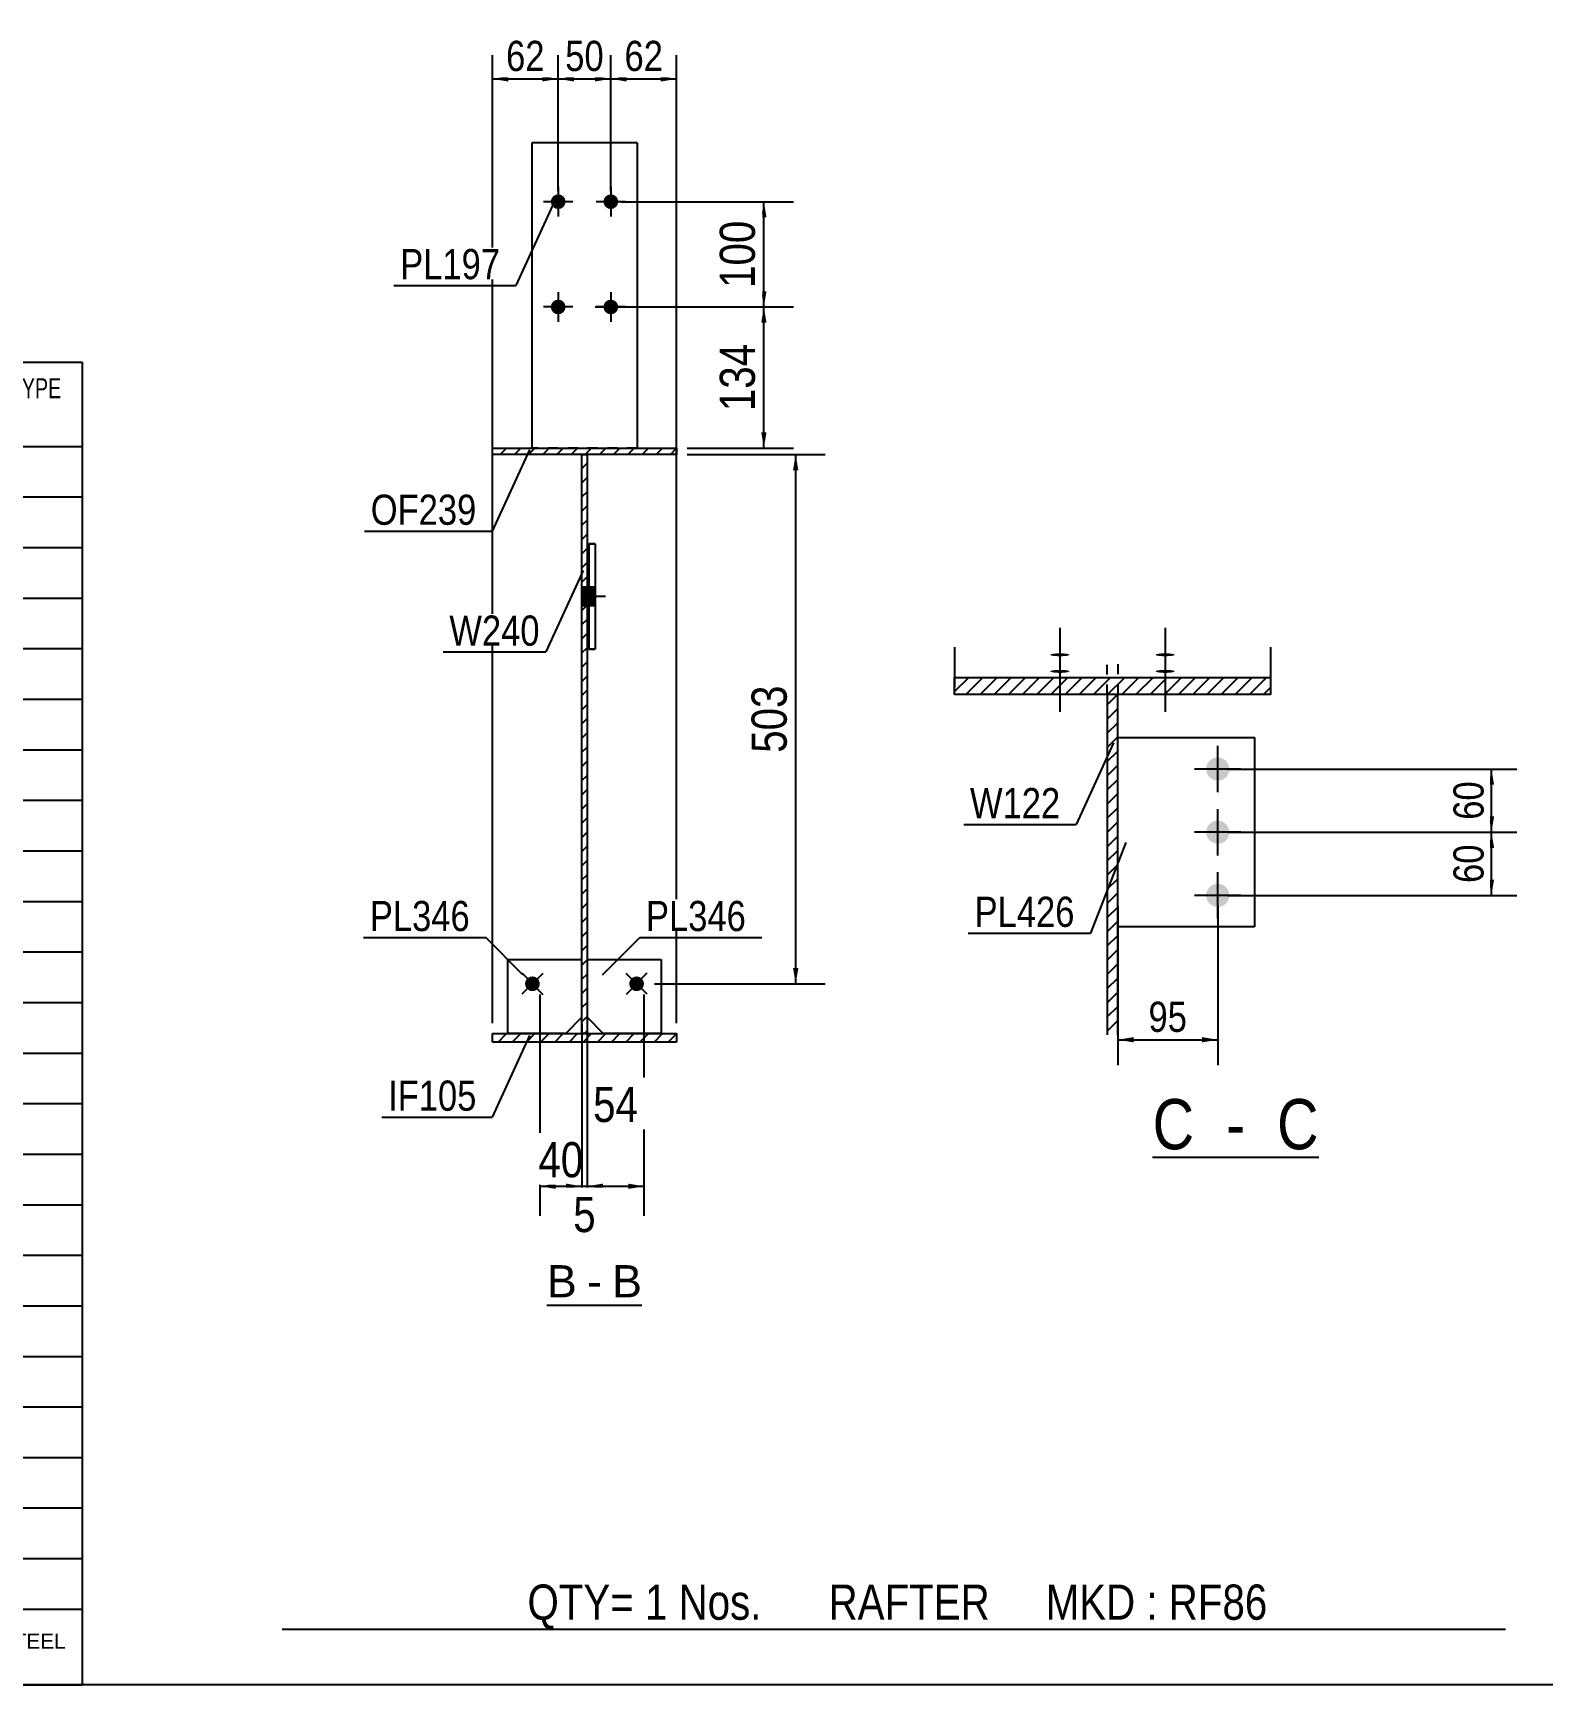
# Model space of a CAD drawing. Header units: millimetres. Extents: x -20 to 383, y -199 to 78.
# Drawn here: x 133.2 to 276.6, y -199.3 to -42.5 of the extents above; entities that cross this region are included whole.
import ezdxf

# ---------------------------------------------------------------- set-up
doc = ezdxf.new("R2010")
doc.units = ezdxf.units.MM
doc.linetypes.add('DXK_LINE_DOT1', pattern=[1.8814, 0.9407, -0.9407])
doc.styles.add('Arial', font='ARIAL.TTF', dxfattribs={"height": 0.2})
doc.styles.add('Arial Narrow', font='ARIALN.TTF', dxfattribs={"height": 0.2})

# ---------------------------------------------------------------- blocks, each defined once
blk = doc.blocks.new('Unknown-623588473-1210')
at = {"color": 5, "linetype": 'Continuous'}
blk.add_line((-17.03, -199.31), (382.97, -199.31), dxfattribs=at)
blk = doc.blocks.new('Unknown-623588473-12 - 6670')
at = {"color": 7, "linetype": 'Continuous'}
blk.add_line((239.54, -149.23), (255.32, -149.23), dxfattribs=at)
at = {"color": 0, "linetype": 'Continuous'}
for points in [[(243.49, -148.48), (243.49, -143.48), (239.54, -143.48), (239.54, -148.48)], [(249.86, -148.48), (249.86, -143.48), (244.99, -143.48), (244.99, -148.48)], [(255.32, -148.48), (255.32, -143.48), (251.36, -143.48), (251.36, -148.48)]]:
    blk.add_wipeout(points, dxfattribs=at)
at = {"color": 6, "linetype": 'Continuous', "style": 'Arial Narrow'}
for s, height, p in [('C', 4.77, (239.54, -148.48)), ('C', 4.77, (251.36, -148.48)), (' - ', 4.772, (244.99, -148.48))]:
    blk.add_text(s, height=height, dxfattribs=at).set_placement(p)
blk = doc.blocks.new('Unknown-623588473-15 - 1229')
at = {"color": 7, "linetype": 'Continuous'}
blk.add_line((181.99, -163.29), (191.02, -163.29), dxfattribs=at)
at = {"color": 0, "linetype": 'Continuous'}
for points in [[(184.84, -162.54), (184.84, -159.34), (181.99, -159.34), (181.99, -162.54)], [(187.22, -162.54), (187.22, -159.34), (185.8, -159.34), (185.8, -162.54)], [(191.02, -162.54), (191.02, -159.34), (188.18, -159.34), (188.18, -162.54)]]:
    blk.add_wipeout(points, dxfattribs=at)
at = {"color": 96, "linetype": 'Continuous', "style": 'Arial'}
for s, p in [('B', (181.99, -162.54)), ('B', (188.18, -162.54)), ('-', (185.8, -162.54))]:
    blk.add_text(s, height=3.06, dxfattribs=at).set_placement(p)
blk = doc.blocks.new('Part-623588473-6726 - 6670')
at = {"color": 2, "linetype": 'Continuous'}
for p, q in [((236.23, -109.37), (249.23, -109.37)), ((249.23, -109.37), (249.23, -127.37)), ((249.23, -127.37), (236.23, -127.37))]:
    blk.add_line(p, q, dxfattribs=at)
at = {"color": 7, "linetype": 'DXK_LINE_DOT1'}
blk.add_line((236.23, -127.37), (236.23, -109.37), dxfattribs=at)
blk = doc.blocks.new('Part-623588473-6702 - 6670')
at = {"linetype": 'Continuous'}
h = blk.add_hatch(dxfattribs=at)
h.set_pattern_fill('', scale=0.3, style=0, pattern_type=0)
h.set_pattern_definition([(45, (220.72665, -103.6653), (-0.67352, 0.67352), [])])
h.paths.add_polyline_path([(250.73, -103.67), (220.73, -103.67), (220.73, -105.29), (250.73, -105.29)])
at = {"color": 2, "linetype": 'Continuous'}
for p, q in [((220.73, -100.79), (220.73, -103.67)), ((250.73, -100.79), (250.73, -103.67)), ((220.73, -103.67), (250.73, -103.67)), ((220.73, -105.29), (220.73, -103.67)), ((250.73, -103.67), (250.73, -105.29)), ((250.73, -105.29), (220.73, -105.29))]:
    blk.add_line(p, q, dxfattribs=at)
at = {"color": 7, "linetype": 'DXK_LINE_DOT1'}
for p, q in [((220.73, -103.67), (220.73, -105.29)), ((250.73, -103.67), (250.73, -105.29))]:
    blk.add_line(p, q, dxfattribs=at)
blk = doc.blocks.new('Part-623588473-6684 - 6670')
at = {"linetype": 'Continuous'}
h = blk.add_hatch(dxfattribs=at)
h.set_pattern_fill('', scale=0.3, style=0, pattern_type=0)
h.set_pattern_definition([(45, (236.22665, -137.6088), (-0.67352, 0.67352), [])])
h.paths.add_polyline_path([(235.23, -137.61), (236.23, -137.61), (236.23, -105.29), (235.23, -105.29)])
at = {"color": 7, "linetype": 'DXK_LINE_DOT1'}
for p, q in [((235.23, -105.29), (235.23, -102.41)), ((236.23, -102.41), (236.23, -105.29))]:
    blk.add_line(p, q, dxfattribs=at)
at = {"color": 2, "linetype": 'Continuous'}
for p, q in [((236.23, -105.29), (235.23, -105.29)), ((235.23, -105.29), (235.23, -137.61)), ((236.23, -137.61), (236.23, -105.29))]:
    blk.add_line(p, q, dxfattribs=at)
blk = doc.blocks.new('Bolt-623588473-6792 - 6670')
at = {"linetype": 'Continuous'}
for points in [[(245.73, -113.47, -1), (245.73, -111.27, -1)], [(245.73, -119.47, -1), (245.73, -117.27, -1)], [(245.73, -125.47, -1), (245.73, -123.27, -1)]]:
    blk.add_hatch(color=3, dxfattribs=at).paths.add_polyline_path(points)
at = {"color": 3, "linetype": 'Continuous'}
for p, q in [((245.73, -114.57), (245.73, -110.17)), ((247.93, -112.37), (243.53, -112.37)), ((245.73, -120.57), (245.73, -116.17)), ((247.93, -118.37), (243.53, -118.37)), ((245.73, -126.57), (245.73, -122.17)), ((247.93, -124.37), (243.53, -124.37))]:
    blk.add_line(p, q, dxfattribs=at)
blk = doc.blocks.new('Bolt-623588473-6768 - 6670')
at = {"linetype": 'Continuous'}
for points in [[(230.73, -101.67), (230.54, -101.66), (230.36, -101.65), (230.2, -101.64), (230.06, -101.62), (229.95, -101.6), (229.87, -101.57), (229.83, -101.54), (229.83, -101.51), (229.87, -101.48), (229.95, -101.45), (230.06, -101.43), (230.2, -101.41), (230.36, -101.4), (230.54, -101.39), (230.73, -101.38), (230.91, -101.39), (231.09, -101.4), (231.26, -101.41), (231.4, -101.43), (231.51, -101.45), (231.58, -101.48), (231.62, -101.51), (231.62, -101.54), (231.58, -101.57), (231.51, -101.6), (231.4, -101.62), (231.26, -101.64), (231.09, -101.65), (230.91, -101.66)], [(240.73, -101.67), (240.54, -101.66), (240.36, -101.65), (240.2, -101.64), (240.06, -101.62), (239.95, -101.6), (239.87, -101.57), (239.83, -101.54), (239.83, -101.51), (239.87, -101.48), (239.95, -101.45), (240.06, -101.43), (240.2, -101.41), (240.36, -101.4), (240.54, -101.39), (240.73, -101.38), (240.91, -101.39), (241.09, -101.4), (241.26, -101.41), (241.4, -101.43), (241.51, -101.45), (241.58, -101.48), (241.62, -101.51), (241.62, -101.54), (241.58, -101.57), (241.51, -101.6), (241.4, -101.62), (241.26, -101.64), (241.09, -101.65), (240.91, -101.66)], [(230.73, -103.24), (230.54, -103.24), (230.36, -103.23), (230.2, -103.21), (230.06, -103.19), (229.95, -103.17), (229.87, -103.14), (229.83, -103.11), (229.83, -103.08), (229.87, -103.05), (229.95, -103.03), (230.06, -103), (230.2, -102.98), (230.36, -102.97), (230.54, -102.96), (230.73, -102.96), (230.91, -102.96), (231.09, -102.97), (231.26, -102.98), (231.4, -103), (231.51, -103.03), (231.58, -103.05), (231.62, -103.08), (231.62, -103.11), (231.58, -103.14), (231.51, -103.17), (231.4, -103.19), (231.26, -103.21), (231.09, -103.23), (230.91, -103.24)], [(240.73, -103.24), (240.54, -103.24), (240.36, -103.23), (240.2, -103.21), (240.06, -103.19), (239.95, -103.17), (239.87, -103.14), (239.83, -103.11), (239.83, -103.08), (239.87, -103.05), (239.95, -103.03), (240.06, -103), (240.2, -102.98), (240.36, -102.97), (240.54, -102.96), (240.73, -102.96), (240.91, -102.96), (241.09, -102.97), (241.26, -102.98), (241.4, -103), (241.51, -103.03), (241.58, -103.05), (241.62, -103.08), (241.62, -103.11), (241.58, -103.14), (241.51, -103.17), (241.4, -103.19), (241.26, -103.21), (241.09, -103.23), (240.91, -103.24)]]:
    blk.add_hatch(color=3, dxfattribs=at).paths.add_polyline_path(points)
at = {"color": 3, "linetype": 'Continuous'}
for p, q in [((230.73, -98.96), (230.73, -105.38)), ((240.73, -98.96), (240.73, -105.38)), ((230.73, -100.53), (230.73, -106.95)), ((240.73, -100.53), (240.73, -106.95))]:
    blk.add_line(p, q, dxfattribs=at)
blk = doc.blocks.new('Part-623588473-1267 - 1229')
at = {"linetype": 'Continuous'}
h = blk.add_hatch(dxfattribs=at)
h.set_pattern_fill('', scale=0.3, style=0, pattern_type=0)
h.set_pattern_definition([(45, (185.3197, -82.496), (-0.67352, 0.67352), [])])
h.paths.add_polyline_path([(185.82, -82.5), (185.32, -82.5), (185.32, -137.5), (185.82, -137.5)])
at = {"color": 2, "linetype": 'Continuous'}
for p, q in [((185.32, -82.5), (185.82, -82.5)), ((185.32, -137.5), (185.32, -82.5)), ((185.82, -82.5), (185.82, -137.5)), ((185.82, -137.5), (185.32, -137.5))]:
    blk.add_line(p, q, dxfattribs=at)
blk = doc.blocks.new('Part-623588473-1415 - 1229')
at = {"linetype": 'Continuous'}
h = blk.add_hatch(dxfattribs=at)
h.set_pattern_fill('', scale=0.3, style=0, pattern_type=0)
h.set_pattern_definition([(45, (176.8197, -81.896), (-0.67352, 0.67352), [])])
h.paths.add_polyline_path([(194.32, -81.9), (176.82, -81.9), (176.82, -82.5), (194.32, -82.5)])
at = {"color": 2, "linetype": 'Continuous'}
for p, q in [((176.82, -81.9), (194.32, -81.9)), ((176.82, -82.5), (176.82, -81.9)), ((194.32, -82.5), (176.82, -82.5)), ((194.32, -81.9), (194.32, -82.5))]:
    blk.add_line(p, q, dxfattribs=at)
blk = doc.blocks.new('Bolt-623588473-1272 - 1229')
at = {"linetype": 'Continuous'}
for points in [[(185.82, -96.89), (185.82, -95.09), (185.32, -95.09), (185.32, -96.89)], [(186.57, -96.89), (186.57, -95.09), (185.97, -95.09), (185.97, -96.89)]]:
    blk.add_hatch(color=3, dxfattribs=at).paths.add_polyline_path(points)
at = {"color": 3, "linetype": 'Continuous'}
for p, q in [((185.82, -95.09), (185.32, -95.09)), ((186.57, -95.09), (185.97, -95.09)), ((187.57, -95.99), (185.32, -95.99)), ((185.82, -96.89), (185.32, -96.89)), ((186.57, -96.89), (185.97, -96.89))]:
    blk.add_line(p, q, dxfattribs=at)
blk = doc.blocks.new('Part-623588473-1390 - 1229')
at = {"linetype": 'Continuous'}
h = blk.add_hatch(dxfattribs=at)
h.set_pattern_fill('', scale=0.3, style=0, pattern_type=0)
h.set_pattern_definition([(45, (176.8197, -137.496), (-0.67352, 0.67352), [])])
h.paths.add_polyline_path([(194.32, -137.5), (176.82, -137.5), (176.82, -138.3), (194.32, -138.3)])
at = {"color": 2, "linetype": 'Continuous'}
for p, q in [((176.82, -137.5), (176.82, -137.5)), ((176.82, -137.5), (194.32, -137.5)), ((176.82, -138.3), (176.82, -137.5)), ((194.32, -137.5), (194.32, -137.5)), ((194.32, -137.5), (194.32, -138.3)), ((176.82, -138.3), (176.82, -138.3)), ((194.32, -138.3), (176.82, -138.3)), ((194.32, -138.3), (194.32, -138.3))]:
    blk.add_line(p, q, dxfattribs=at)
blk = doc.blocks.new('Bolt-623588473-7421 - 1229')
at = {"linetype": 'Continuous'}
blk.add_hatch(color=3, dxfattribs=at).paths.add_polyline_path([(191.02, -133.25, -1), (190.02, -132.28, -1)])
at = {"color": 3, "linetype": 'Continuous'}
for p, q in [((191.52, -133.74), (189.52, -131.79)), ((191.5, -131.76), (189.54, -133.77))]:
    blk.add_line(p, q, dxfattribs=at)
blk = doc.blocks.new('Part-623588473-1358 - 1229')
at = {"color": 2, "linetype": 'Continuous'}
for p, q in [((186.57, -90.99), (185.97, -90.99)), ((185.97, -90.99), (185.97, -100.99)), ((186.57, -90.99), (186.57, -100.99)), ((185.97, -100.99), (186.57, -100.99))]:
    blk.add_line(p, q, dxfattribs=at)
at = {"color": 7, "linetype": 'DXK_LINE_DOT1'}
for p, q in [((185.97, -90.99), (186.57, -90.99)), ((186.57, -100.99), (185.97, -100.99))]:
    blk.add_line(p, q, dxfattribs=at)
blk = doc.blocks.new('Part-623588473-7410 - 1229')
at = {"color": 2, "linetype": 'Continuous'}
for p, q in [((190.57, -52.9), (180.57, -52.9)), ((180.57, -52.9), (180.57, -81.9)), ((190.57, -52.9), (190.57, -81.9))]:
    blk.add_line(p, q, dxfattribs=at)
at = {"color": 7, "linetype": 'DXK_LINE_DOT1'}
blk.add_line((190.57, -81.9), (180.57, -81.9), dxfattribs=at)
blk = doc.blocks.new('Part-623588473-7411 - 1229')
at = {"color": 2, "linetype": 'Continuous'}
for p, q in [((178.29, -137.47), (178.29, -130.47)), ((178.29, -130.47), (185.29, -130.47)), ((185.29, -130.47), (185.29, -135.97)), ((185.29, -135.97), (183.79, -137.47)), ((183.79, -137.47), (178.29, -137.47))]:
    blk.add_line(p, q, dxfattribs=at)
at = {"color": 7, "linetype": 'DXK_LINE_DOT1'}
for p, q in [((178.29, -130.47), (185.29, -130.47)), ((183.79, -137.47), (178.29, -137.47))]:
    blk.add_line(p, q, dxfattribs=at)
blk = doc.blocks.new('Part-623588473-7414 - 1229')
at = {"color": 2, "linetype": 'Continuous'}
for p, q in [((185.85, -135.97), (185.85, -130.47)), ((185.85, -130.47), (192.85, -130.47)), ((192.85, -130.47), (192.85, -137.47)), ((187.35, -137.47), (185.85, -135.97)), ((192.85, -137.47), (187.35, -137.47))]:
    blk.add_line(p, q, dxfattribs=at)
at = {"color": 7, "linetype": 'DXK_LINE_DOT1'}
for p, q in [((185.85, -130.47), (192.85, -130.47)), ((187.35, -137.47), (192.85, -137.47))]:
    blk.add_line(p, q, dxfattribs=at)
blk = doc.blocks.new('Bolt-623588473-7417 - 1229')
at = {"linetype": 'Continuous'}
for points in [[(183.77, -58.5, -1), (182.37, -58.5, -1)], [(188.77, -58.5, -1), (187.37, -58.5, -1)], [(183.77, -68.5, -1), (182.37, -68.5, -1)], [(188.77, -68.5, -1), (187.37, -68.5, -1)]]:
    blk.add_hatch(color=3, dxfattribs=at).paths.add_polyline_path(points)
at = {"color": 3, "linetype": 'Continuous'}
for p, q in [((183.07, -57.1), (183.07, -59.9)), ((188.07, -57.1), (188.07, -59.9)), ((184.47, -58.5), (181.67, -58.5)), ((189.47, -58.5), (186.67, -58.5)), ((183.07, -67.1), (183.07, -69.9)), ((188.07, -67.1), (188.07, -69.9)), ((184.47, -68.5), (181.67, -68.5)), ((189.47, -68.5), (186.67, -68.5))]:
    blk.add_line(p, q, dxfattribs=at)
blk = doc.blocks.new('Bolt-623588473-7418 - 1229')
at = {"linetype": 'Continuous'}
blk.add_hatch(color=3, dxfattribs=at).paths.add_polyline_path([(181.12, -132.28, -1), (180.12, -133.25, -1)])
at = {"color": 3, "linetype": 'Continuous'}
for p, q in [((181.62, -131.79), (179.62, -133.74)), ((179.64, -131.76), (181.6, -133.77))]:
    blk.add_line(p, q, dxfattribs=at)
blk = doc.blocks.new('StraightDimension-623588473-6985 - 6670')
at = {"linetype": 'Continuous'}
for points in [[(237.73, -138.33), (236.23, -138.08), (237.73, -137.83)], [(244.23, -137.83), (245.73, -138.08), (244.23, -138.33)]]:
    blk.add_hatch(color=7, dxfattribs=at).paths.add_polyline_path(points)
at = {"color": 7, "linetype": 'Continuous'}
for p, q in [((236.23, -125.37), (236.23, -140.48)), ((245.73, -125.37), (245.73, -140.48)), ((236.23, -138.08), (245.73, -138.08))]:
    blk.add_line(p, q, dxfattribs=at)
at = {"color": 0}
blk.add_wipeout([(243.4, -137.93), (243.4, -133.73), (238.55, -133.73), (238.55, -137.93)], dxfattribs=at)
at = {"color": 3, "style": 'Arial Narrow'}
blk.add_text('95', height=2.863, dxfattribs=at).set_placement((239.15, -137.33))
blk = doc.blocks.new('StraightDimension-623588473-8927 - 6670')
at = {"linetype": 'Continuous'}
for points in [[(271.48, -119.87), (271.73, -118.37), (271.98, -119.87)], [(271.98, -122.87), (271.73, -124.37), (271.48, -122.87)]]:
    blk.add_hatch(color=7, dxfattribs=at).paths.add_polyline_path(points)
at = {"color": 7, "linetype": 'Continuous'}
for p, q in [((246.73, -118.37), (274.13, -118.37)), ((271.73, -124.37), (271.73, -118.37)), ((246.73, -124.37), (274.13, -124.37))]:
    blk.add_line(p, q, dxfattribs=at)
at = {"color": 0}
blk.add_wipeout([(271.58, -118.94), (267.38, -118.94), (267.38, -123.79), (271.58, -123.79)], dxfattribs=at)
at = {"color": 3, "style": 'Arial Narrow'}
blk.add_text('60', height=2.863, rotation=90.0002, dxfattribs=at).set_placement((270.98, -123.19))
blk = doc.blocks.new('StraightDimension-623588473-8929 - 6670')
at = {"linetype": 'Continuous'}
for points in [[(271.48, -113.87), (271.73, -112.37), (271.98, -113.87)], [(271.98, -116.87), (271.73, -118.37), (271.48, -116.87)]]:
    blk.add_hatch(color=7, dxfattribs=at).paths.add_polyline_path(points)
at = {"color": 7, "linetype": 'Continuous'}
for p, q in [((246.73, -112.37), (274.13, -112.37)), ((271.73, -118.37), (271.73, -112.37)), ((246.73, -118.37), (274.13, -118.37))]:
    blk.add_line(p, q, dxfattribs=at)
at = {"color": 0}
blk.add_wipeout([(271.58, -112.94), (267.38, -112.94), (267.38, -117.79), (271.58, -117.79)], dxfattribs=at)
at = {"color": 3, "style": 'Arial Narrow'}
blk.add_text('60', height=2.863, rotation=90.0002, dxfattribs=at).set_placement((270.98, -117.19))
blk = doc.blocks.new('StraightDimension-623588473-8498 - 1229')
at = {"linetype": 'Continuous'}
for points in [[(178.32, -47.09), (176.82, -46.84), (178.32, -46.59)], [(181.57, -46.59), (183.07, -46.84), (181.57, -47.09)]]:
    blk.add_hatch(color=7, dxfattribs=at).paths.add_polyline_path(points)
at = {"color": 7, "linetype": 'Continuous'}
for p, q in [((176.82, -136.5), (176.82, -44.59)), ((183.07, -57.5), (183.07, -44.59)), ((176.82, -46.84), (183.07, -46.84))]:
    blk.add_line(p, q, dxfattribs=at)
at = {"color": 0}
blk.add_wipeout([(182.37, -46.69), (182.37, -42.49), (177.52, -42.49), (177.52, -46.69)], dxfattribs=at)
at = {"color": 3, "style": 'Arial Narrow'}
blk.add_text('62', height=2.863, dxfattribs=at).set_placement((178.12, -46.09))
blk = doc.blocks.new('StraightDimension-623588473-1434 - 1229')
at = {"linetype": 'Continuous'}
for points in [[(182.82, -152.24), (181.32, -151.99), (182.82, -151.74)], [(183.82, -151.74), (185.32, -151.99), (183.82, -152.24)]]:
    blk.add_hatch(color=4, dxfattribs=at).paths.add_polyline_path(points)
at = {"color": 4, "linetype": 'Continuous'}
for p, q in [((181.32, -133.77), (181.32, -154.79)), ((185.32, -136.57), (185.32, -154.79)), ((181.32, -151.99), (185.32, -151.99))]:
    blk.add_line(p, q, dxfattribs=at)
at = {"color": 0}
blk.add_wipeout([(186.15, -151.84), (186.15, -146.94), (180.49, -146.94), (180.49, -151.84)], dxfattribs=at)
at = {"color": 4, "style": 'Arial Narrow'}
blk.add_text('40', height=3.34, dxfattribs=at).set_placement((181.19, -151.14))
blk = doc.blocks.new('StraightDimension-623588473-8497 - 1229')
at = {"linetype": 'Continuous'}
for points in [[(184.57, -47.09), (183.07, -46.84), (184.57, -46.59)], [(186.57, -46.59), (188.07, -46.84), (186.57, -47.09)]]:
    blk.add_hatch(color=7, dxfattribs=at).paths.add_polyline_path(points)
at = {"color": 7, "linetype": 'Continuous'}
for p, q in [((183.07, -57.5), (183.07, -44.59)), ((188.07, -57.5), (188.07, -44.59)), ((183.07, -46.84), (188.07, -46.84))]:
    blk.add_line(p, q, dxfattribs=at)
at = {"color": 0}
blk.add_wipeout([(188, -46.69), (188, -42.49), (183.14, -42.49), (183.14, -46.69)], dxfattribs=at)
at = {"color": 3, "style": 'Arial Narrow'}
blk.add_text('50', height=2.863, dxfattribs=at).set_placement((183.74, -46.09))
blk = doc.blocks.new('StraightDimension-623588473-1418 - 1229')
at = {"linetype": 'Continuous'}
for points in [[(187.32, -152.24), (185.82, -151.99), (187.32, -151.74)], [(189.72, -151.74), (191.22, -151.99), (189.72, -152.24)]]:
    blk.add_hatch(color=4, dxfattribs=at).paths.add_polyline_path(points)
at = {"color": 4, "linetype": 'Continuous'}
for p, q in [((191.22, -133.77), (191.22, -154.79)), ((185.82, -135.26), (185.82, -154.79)), ((185.82, -151.99), (191.22, -151.99))]:
    blk.add_line(p, q, dxfattribs=at)
at = {"color": 0}
blk.add_wipeout([(191.35, -146.59), (191.35, -141.69), (185.69, -141.69), (185.69, -146.59)], dxfattribs=at)
at = {"color": 4, "style": 'Arial Narrow'}
blk.add_text('54', height=3.34, dxfattribs=at).set_placement((186.39, -145.89))
blk = doc.blocks.new('StraightDimension-623588473-1426 - 1229')
at = {"linetype": 'Continuous'}
for points in [[(183.82, -151.74), (185.32, -151.99), (183.82, -152.24)], [(187.32, -152.24), (185.82, -151.99), (187.32, -151.74)]]:
    blk.add_hatch(color=4, dxfattribs=at).paths.add_polyline_path(points)
at = {"color": 4, "linetype": 'Continuous'}
for p, q in [((185.82, -135.26), (185.82, -154.59)), ((185.32, -136.57), (185.32, -154.59)), ((185.32, -151.99), (185.82, -151.99))]:
    blk.add_line(p, q, dxfattribs=at)
at = {"color": 0}
blk.add_wipeout([(187.34, -157.04), (187.34, -152.14), (183.8, -152.14), (183.8, -157.04)], dxfattribs=at)
at = {"color": 4, "style": 'Arial Narrow'}
blk.add_text('5', height=3.34, dxfattribs=at).set_placement((184.5, -156.34))
blk = doc.blocks.new('StraightDimension-623588473-1462 - 1229')
at = {"linetype": 'Continuous'}
for points in [[(205.38, -84), (205.63, -82.5), (205.88, -84)], [(205.88, -131.27), (205.63, -132.77), (205.38, -131.27)]]:
    blk.add_hatch(color=4, dxfattribs=at).paths.add_polyline_path(points)
at = {"color": 4, "linetype": 'Continuous'}
for p, q in [((195.32, -82.5), (208.43, -82.5)), ((205.63, -132.77), (205.63, -82.5)), ((192.22, -132.77), (208.43, -132.77))]:
    blk.add_line(p, q, dxfattribs=at)
at = {"color": 0}
blk.add_wipeout([(205.48, -103.73), (200.58, -103.73), (200.58, -111.53), (205.48, -111.53)], dxfattribs=at)
at = {"color": 4, "style": 'Arial Narrow'}
blk.add_text('503', height=3.34, rotation=90.0002, dxfattribs=at).set_placement((204.78, -110.83))
blk = doc.blocks.new('StraightDimension-623588473-1483 - 1229')
at = {"linetype": 'Continuous'}
for points in [[(202.36, -60), (202.61, -58.5), (202.86, -60)], [(202.86, -67), (202.61, -68.5), (202.36, -67)]]:
    blk.add_hatch(color=4, dxfattribs=at).paths.add_polyline_path(points)
at = {"color": 4, "linetype": 'Continuous'}
for p, q in [((189.07, -58.5), (205.41, -58.5)), ((202.61, -68.5), (202.61, -58.5)), ((186.57, -68.5), (205.41, -68.5))]:
    blk.add_line(p, q, dxfattribs=at)
at = {"color": 0}
blk.add_wipeout([(202.46, -59.6), (197.56, -59.6), (197.56, -67.39), (202.46, -67.39)], dxfattribs=at)
at = {"color": 4, "style": 'Arial Narrow'}
blk.add_text('100', height=3.34, rotation=90.0002, dxfattribs=at).set_placement((201.76, -66.69))
blk = doc.blocks.new('StraightDimension-623588473-1504 - 1229')
at = {"linetype": 'Continuous'}
for points in [[(202.36, -70), (202.61, -68.5), (202.86, -70)], [(202.86, -80.4), (202.61, -81.9), (202.36, -80.4)]]:
    blk.add_hatch(color=4, dxfattribs=at).paths.add_polyline_path(points)
at = {"color": 4, "linetype": 'Continuous'}
for p, q in [((186.57, -68.5), (205.41, -68.5)), ((202.61, -81.9), (202.61, -68.5)), ((195.32, -81.9), (205.41, -81.9))]:
    blk.add_line(p, q, dxfattribs=at)
at = {"color": 0}
blk.add_wipeout([(202.46, -71.3), (197.56, -71.3), (197.56, -79.09), (202.46, -79.09)], dxfattribs=at)
at = {"color": 4, "style": 'Arial Narrow'}
blk.add_text('134', height=3.34, rotation=90.0002, dxfattribs=at).set_placement((201.76, -78.39))
blk = doc.blocks.new('StraightDimension-623588473-8496 - 1229')
at = {"linetype": 'Continuous'}
for points in [[(189.57, -47.09), (188.07, -46.84), (189.57, -46.59)], [(192.82, -46.59), (194.32, -46.84), (192.82, -47.09)]]:
    blk.add_hatch(color=7, dxfattribs=at).paths.add_polyline_path(points)
at = {"color": 7, "linetype": 'Continuous'}
for p, q in [((188.07, -57.5), (188.07, -44.59)), ((194.32, -136.5), (194.32, -44.59)), ((188.07, -46.84), (194.32, -46.84))]:
    blk.add_line(p, q, dxfattribs=at)
at = {"color": 0}
blk.add_wipeout([(193.62, -46.69), (193.62, -42.49), (188.77, -42.49), (188.77, -46.69)], dxfattribs=at)
at = {"color": 3, "style": 'Arial Narrow'}
blk.add_text('62', height=2.863, dxfattribs=at).set_placement((189.37, -46.09))
blk = doc.blocks.new('CBS_BOM-623588473-10444')
at = {"color": 7, "linetype": 'Continuous'}
for p, q in [((-17.06, -73.75), (137.86, -73.75)), ((137.86, -73.75), (137.86, -81.74)), ((-17.06, -81.74), (137.86, -81.74)), ((137.86, -81.75), (137.86, -86.54)), ((-5.06, -86.54), (137.86, -86.54)), ((137.86, -86.55), (137.86, -91.34)), ((-5.06, -91.34), (137.86, -91.34)), ((137.86, -91.35), (137.86, -96.14)), ((-5.06, -96.14), (137.86, -96.14)), ((137.86, -96.15), (137.86, -100.94)), ((-5.06, -100.94), (137.86, -100.94)), ((137.86, -100.95), (137.86, -105.74)), ((-5.06, -105.74), (137.86, -105.74)), ((137.86, -105.75), (137.86, -110.54)), ((-5.06, -110.54), (137.86, -110.54)), ((137.86, -110.55), (137.86, -115.34)), ((-5.06, -115.34), (137.86, -115.34)), ((137.86, -115.35), (137.86, -120.14)), ((-5.06, -120.14), (137.86, -120.14)), ((137.86, -120.15), (137.86, -124.94)), ((-5.06, -124.94), (137.86, -124.94)), ((137.86, -124.95), (137.86, -129.74)), ((-5.06, -129.74), (137.86, -129.74)), ((137.86, -129.75), (137.86, -134.54)), ((-5.06, -134.54), (137.86, -134.54)), ((137.86, -134.55), (137.86, -139.34)), ((-5.06, -139.34), (137.86, -139.34)), ((137.86, -139.35), (137.86, -144.14)), ((-5.06, -144.14), (137.86, -144.14)), ((137.86, -144.15), (137.86, -148.94)), ((-5.06, -148.94), (137.86, -148.94)), ((137.86, -148.95), (137.86, -153.74)), ((-5.06, -153.74), (137.86, -153.74)), ((137.86, -153.75), (137.86, -158.54)), ((-5.06, -158.54), (137.86, -158.54)), ((137.86, -158.55), (137.86, -163.34)), ((-5.06, -163.34), (137.86, -163.34)), ((137.86, -163.35), (137.86, -168.14)), ((-5.06, -168.14), (137.86, -168.14)), ((137.86, -168.15), (137.86, -172.94)), ((-5.06, -172.94), (137.86, -172.94)), ((137.86, -172.95), (137.86, -177.74)), ((-5.06, -177.74), (137.86, -177.74)), ((137.86, -177.75), (137.86, -182.54)), ((-5.06, -182.54), (137.86, -182.54)), ((137.86, -182.55), (137.86, -187.34)), ((-5.06, -187.34), (137.86, -187.34)), ((137.86, -187.35), (137.86, -192.14)), ((-5.06, -192.14), (137.86, -192.14)), ((137.86, -192.14), (137.86, -199.34)), ((-17.06, -199.34), (137.86, -199.34))]:
    blk.add_line(p, q, dxfattribs=at)
at = {"color": 3, "linetype": 'Continuous', "style": 'Arial', "width": 0.7}
blk.add_text('ITEM TYPE', height=1.91, dxfattribs=at).set_placement((126, -77.17))
at = {"color": 6, "linetype": 'Continuous', "style": 'Arial'}
blk.add_text('LIGHT_STEEL', height=1.4135, dxfattribs=at).set_placement((123.11, -195.89))
blk = doc.blocks.new('CBS_CALLOFF-623588473-10445')
at = {"color": 7, "linetype": 'Continuous'}
blk.add_line((156.85, -194.04), (273.08, -194.06), dxfattribs=at)
at = {"color": 3, "linetype": 'Continuous', "style": 'Arial Narrow'}
blk.add_text('QTY= 1 Nos.      RAFTER     MKD : RF86', height=3.3405, dxfattribs=at).set_placement((180.15, -193.15))
blk = doc.blocks.new('Mark-623588473-6846 - 6670')
at = {"color": 7, "linetype": 'Continuous'}
blk.add_line((235.81, -109.9), (232.28, -117.64), dxfattribs=at)
at = {"color": 0}
blk.add_wipeout([(230.78, -117.04), (230.78, -114.04), (222.19, -114.04), (222.19, -117.04)], dxfattribs=at)
blk.add_wipeout([(230.78, -117.04), (230.78, -114.04), (222.19, -114.04), (222.19, -117.04)], dxfattribs=at)
at = {"color": 7, "linetype": 'Continuous'}
blk.add_line((221.59, -117.64), (232.28, -117.64), dxfattribs=at)
at = {"color": 3, "style": 'Arial Narrow'}
blk.add_text('W122', height=2.863, dxfattribs=at).set_placement((222.19, -117.04))
blk = doc.blocks.new('Mark-623588473-6852 - 6670')
at = {"color": 7, "linetype": 'Continuous'}
blk.add_line((237.01, -119.35), (233.64, -127.96), dxfattribs=at)
at = {"color": 0}
blk.add_wipeout([(232.14, -127.36), (232.14, -124.36), (222.63, -124.36), (222.63, -127.36)], dxfattribs=at)
blk.add_wipeout([(232.14, -127.36), (232.14, -124.36), (222.63, -124.36), (222.63, -127.36)], dxfattribs=at)
at = {"color": 7, "linetype": 'Continuous'}
blk.add_line((222.03, -127.96), (233.64, -127.96), dxfattribs=at)
at = {"color": 3, "style": 'Arial Narrow'}
blk.add_text('PL426', height=2.863, dxfattribs=at).set_placement((222.63, -127.36))
blk = doc.blocks.new('Mark-623588473-1262 - 1229')
at = {"color": 0}
blk.add_wipeout([(181.31, -100.66), (181.31, -97.66), (172.73, -97.66), (172.73, -100.66)], dxfattribs=at)
blk.add_wipeout([(181.31, -100.66), (181.31, -97.66), (172.73, -97.66), (172.73, -100.66)], dxfattribs=at)
at = {"color": 7, "linetype": 'Continuous'}
for p in [(185.45, -93.53), (172.13, -101.26)]:
    blk.add_line(p, (181.91, -101.26), dxfattribs=at)
at = {"color": 3, "style": 'Arial Narrow'}
blk.add_text('W240', height=2.863, dxfattribs=at).set_placement((172.73, -100.66))
blk = doc.blocks.new('Mark-623588473-1386 - 1229')
at = {"color": 7, "linetype": 'Continuous'}
blk.add_line((180.35, -137.69), (176.81, -145.42), dxfattribs=at)
at = {"color": 0}
blk.add_wipeout([(175.31, -144.82), (175.31, -141.82), (166.91, -141.82), (166.91, -144.82)], dxfattribs=at)
blk.add_wipeout([(175.31, -144.82), (175.31, -141.82), (166.91, -141.82), (166.91, -144.82)], dxfattribs=at)
at = {"color": 7, "linetype": 'Continuous'}
blk.add_line((166.31, -145.42), (176.81, -145.42), dxfattribs=at)
at = {"color": 3, "style": 'Arial Narrow'}
blk.add_text('IF105', height=2.863, dxfattribs=at).set_placement((166.91, -144.82))
blk = doc.blocks.new('Mark-623588473-7467 - 1229')
at = {"color": 0}
blk.add_wipeout([(200.92, -127.76), (200.92, -124.76), (191.41, -124.76), (191.41, -127.76)], dxfattribs=at)
blk.add_wipeout([(200.92, -127.76), (200.92, -124.76), (191.41, -124.76), (191.41, -127.76)], dxfattribs=at)
at = {"color": 7, "linetype": 'Continuous'}
for p, q in [((187.28, -131.9), (190.81, -128.36)), ((190.81, -128.36), (202.42, -128.36))]:
    blk.add_line(p, q, dxfattribs=at)
at = {"color": 3, "style": 'Arial Narrow'}
blk.add_text('PL346', height=2.863, dxfattribs=at).set_placement((191.41, -127.76))
blk = doc.blocks.new('Mark-623588473-1411 - 1229')
at = {"color": 7, "linetype": 'Continuous'}
blk.add_line((180.35, -82.05), (176.81, -89.78), dxfattribs=at)
at = {"color": 0}
blk.add_wipeout([(175.31, -89.18), (175.31, -86.18), (165.26, -86.18), (165.26, -89.18)], dxfattribs=at)
blk.add_wipeout([(175.31, -89.18), (175.31, -86.18), (165.26, -86.18), (165.26, -89.18)], dxfattribs=at)
at = {"color": 7, "linetype": 'Continuous'}
blk.add_line((164.66, -89.78), (176.81, -89.78), dxfattribs=at)
at = {"color": 3, "style": 'Arial Narrow'}
blk.add_text('OF239', height=2.863, dxfattribs=at).set_placement((165.26, -89.18))
blk = doc.blocks.new('Mark-623588473-7461 - 1229')
at = {"color": 7, "linetype": 'Continuous'}
blk.add_line((182.6, -58.73), (179.06, -66.46), dxfattribs=at)
at = {"color": 0}
blk.add_wipeout([(177.56, -65.86), (177.56, -62.86), (168.06, -62.86), (168.06, -65.86)], dxfattribs=at)
blk.add_wipeout([(177.56, -65.86), (177.56, -62.86), (168.06, -62.86), (168.06, -65.86)], dxfattribs=at)
at = {"color": 7, "linetype": 'Continuous'}
blk.add_line((167.46, -66.46), (179.06, -66.46), dxfattribs=at)
at = {"color": 3, "style": 'Arial Narrow'}
blk.add_text('PL197', height=2.863, dxfattribs=at).set_placement((168.06, -65.86))
blk = doc.blocks.new('Mark-623588473-7464 - 1229')
at = {"color": 7, "linetype": 'Continuous'}
blk.add_line((179.72, -131.9), (176.18, -128.36), dxfattribs=at)
at = {"color": 0}
blk.add_wipeout([(174.68, -127.76), (174.68, -124.76), (165.18, -124.76), (165.18, -127.76)], dxfattribs=at)
blk.add_wipeout([(174.68, -127.76), (174.68, -124.76), (165.18, -124.76), (165.18, -127.76)], dxfattribs=at)
at = {"color": 7, "linetype": 'Continuous'}
blk.add_line((164.58, -128.36), (176.18, -128.36), dxfattribs=at)
at = {"color": 3, "style": 'Arial Narrow'}
blk.add_text('PL346', height=2.863, dxfattribs=at).set_placement((165.18, -127.76))

msp = doc.modelspace()

# ---------------------------------------------------------------- block references
for name in ['Unknown-623588473-1210', 'Part-623588473-7410 - 1229', 'Bolt-623588473-7417 - 1229', 'CBS_BOM-623588473-10444', 'Part-623588473-1415 - 1229', 'Part-623588473-1267 - 1229', 'Part-623588473-1358 - 1229', 'Bolt-623588473-1272 - 1229', 'Bolt-623588473-6768 - 6670', 'Part-623588473-6702 - 6670', 'Part-623588473-6684 - 6670', 'Part-623588473-6726 - 6670', 'Bolt-623588473-6792 - 6670', 'Part-623588473-7411 - 1229', 'Part-623588473-7414 - 1229', 'Bolt-623588473-7418 - 1229', 'Bolt-623588473-7421 - 1229', 'Part-623588473-1390 - 1229', 'CBS_CALLOFF-623588473-10445']:
    msp.add_blockref(name, (0, 0))

# ---------------------------------------------------------------- next in the draw order: block references
for name in ['StraightDimension-623588473-8498 - 1229', 'StraightDimension-623588473-1483 - 1229', 'StraightDimension-623588473-1462 - 1229', 'Mark-623588473-6846 - 6670', 'StraightDimension-623588473-8927 - 6670', 'StraightDimension-623588473-6985 - 6670', 'Unknown-623588473-12 - 6670', 'Unknown-623588473-15 - 1229']:
    msp.add_blockref(name, (0, 0))

# ---------------------------------------------------------------- next in the draw order: block references
for name in ['StraightDimension-623588473-8497 - 1229', 'Mark-623588473-7461 - 1229', 'StraightDimension-623588473-1504 - 1229', 'Mark-623588473-1411 - 1229', 'Mark-623588473-1262 - 1229', 'StraightDimension-623588473-8929 - 6670', 'Mark-623588473-6852 - 6670', 'Mark-623588473-7464 - 1229', 'StraightDimension-623588473-1434 - 1229']:
    msp.add_blockref(name, (0, 0))

# ---------------------------------------------------------------- next in the draw order: block references
for name in ['StraightDimension-623588473-1418 - 1229', 'Mark-623588473-1386 - 1229']:
    msp.add_blockref(name, (0, 0))

# ---------------------------------------------------------------- next in the draw order: block references
msp.add_blockref('StraightDimension-623588473-1426 - 1229', (0, 0))

# ---------------------------------------------------------------- next in the draw order: block references
msp.add_blockref('StraightDimension-623588473-8496 - 1229', (0, 0))

# ---------------------------------------------------------------- next in the draw order: block references
msp.add_blockref('Mark-623588473-7467 - 1229', (0, 0))

doc.saveas('drawing.dxf')
